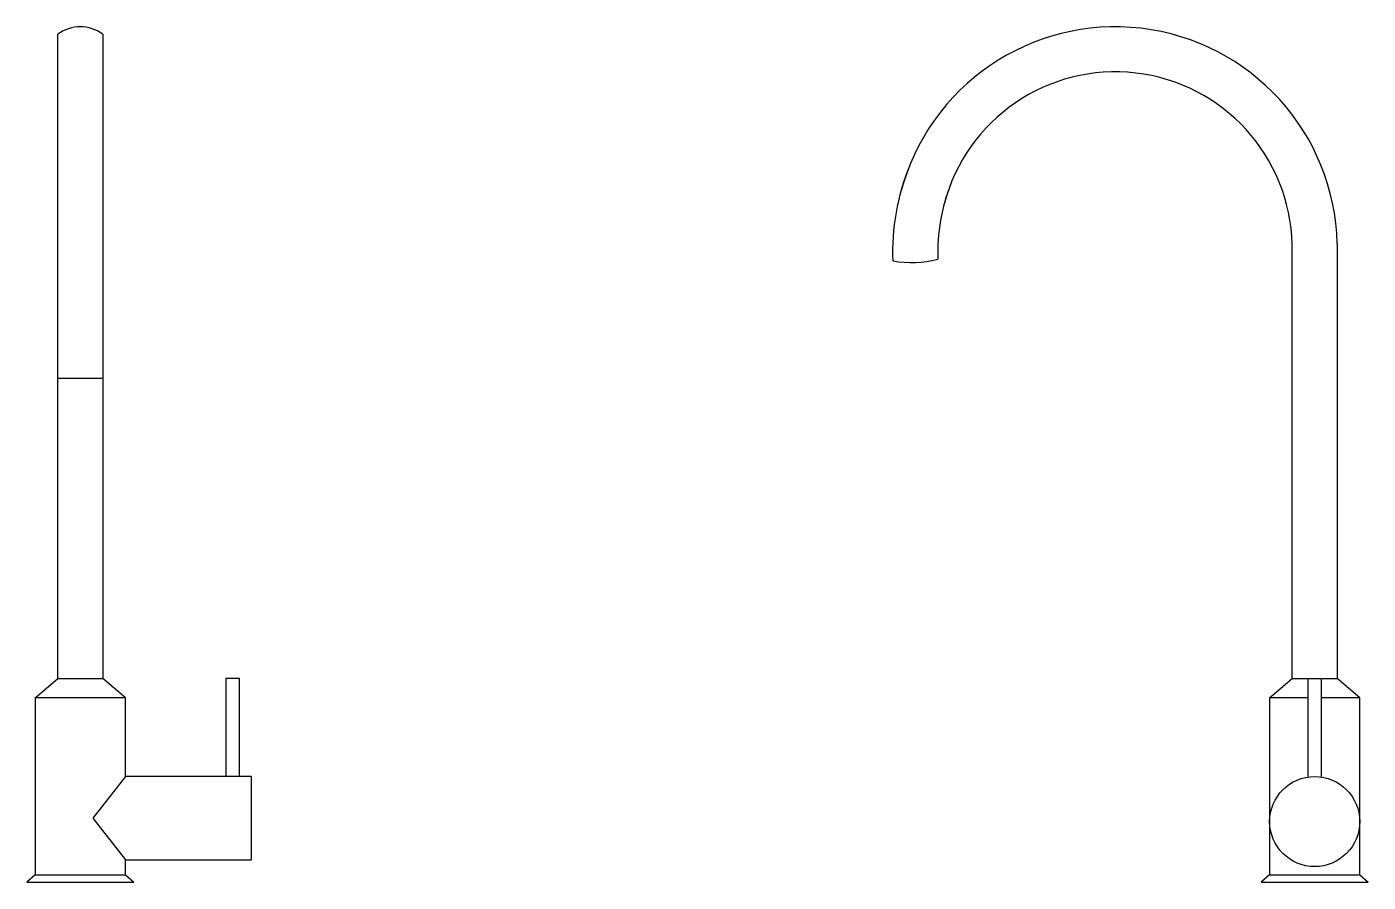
# Model space of a CAD drawing. Header units: millimetres. Extents: x 18 to 77.6, y 1.2 to 39.2.
import ezdxf

# ---------------------------------------------------------------- set-up
doc = ezdxf.new("R2010")
doc.units = ezdxf.units.MM

msp = doc.modelspace()

# ---------------------------------------------------------------- linework, layer by layer
for p, q in [((19.382, 10.217), (19.382, 38.834)), ((21.382, 38.834), (21.382, 10.217)), ((74.213, 10.217), (74.213, 29.484)), ((76.212, 29.53), (76.213, 10.217)), ((21.382, 23.532), (19.382, 23.532)), ((18.382, 9.344), (19.382, 10.217)), ((19.382, 10.217), (21.382, 10.217)), ((22.382, 9.344), (21.382, 10.217)), ((27.45, 10.217), (26.85, 10.217)), ((26.85, 10.217), (26.85, 5.854)), ((27.45, 5.854), (27.45, 10.217)), ((73.213, 9.344), (74.213, 10.217)), ((74.213, 10.217), (76.213, 10.217)), ((74.913, 10.217), (74.913, 5.854)), ((75.513, 5.854), (75.513, 10.217)), ((77.213, 9.344), (76.213, 10.217)), ((22.382, 9.344), (18.382, 9.344)), ((18.382, 9.344), (18.382, 1.491)), ((22.382, 5.854), (22.382, 9.344)), ((73.213, 9.344), (73.213, 1.491)), ((74.913, 9.344), (73.213, 9.344)), ((77.213, 9.344), (75.513, 9.344)), ((77.213, 4.981), (77.213, 9.344)), ((22.382, 5.854), (20.933, 4.003)), ((27.971, 5.854), (22.382, 5.854)), ((27.971, 5.854), (27.971, 2.153)), ((77.213, 1.491), (77.213, 4.981)), ((20.933, 4.003), (22.382, 2.153)), ((22.382, 1.491), (22.382, 2.153)), ((22.382, 2.153), (27.971, 2.153)), ((18.382, 1.491), (18.006, 1.161)), ((18.382, 1.491), (20.382, 1.491)), ((20.382, 1.491), (22.382, 1.491)), ((22.382, 1.491), (22.757, 1.161)), ((73.213, 1.491), (72.837, 1.161)), ((73.213, 1.491), (75.213, 1.491)), ((73.213, 1.491), (75.213, 1.491)), ((75.213, 1.491), (77.213, 1.491)), ((75.213, 1.491), (77.213, 1.491)), ((77.213, 1.491), (77.589, 1.161)), ((18.006, 1.161), (22.757, 1.161)), ((72.837, 1.161), (77.589, 1.161))]:
    msp.add_line(p, q)
msp.add_circle((75.213, 3.854), 2)
for centre, radius, start, end in [((20.382, 37.471), 1.69, 53.72789, 126.27211), ((66.357, 29.304), 9.857, 1.31504, 165.38216), ((66.357, 29.304), 7.858, 1.31504, 165.38216), ((66.725, 29.136), 10.262, 158.02098, 182.0773), ((66.725, 29.136), 8.257, 158.02098, 182.0773), ((57.3, 33.552), 4.859, 260.17267, 283.98193)]:
    msp.add_arc(centre, radius, start, end)

doc.saveas('drawing.dxf')
